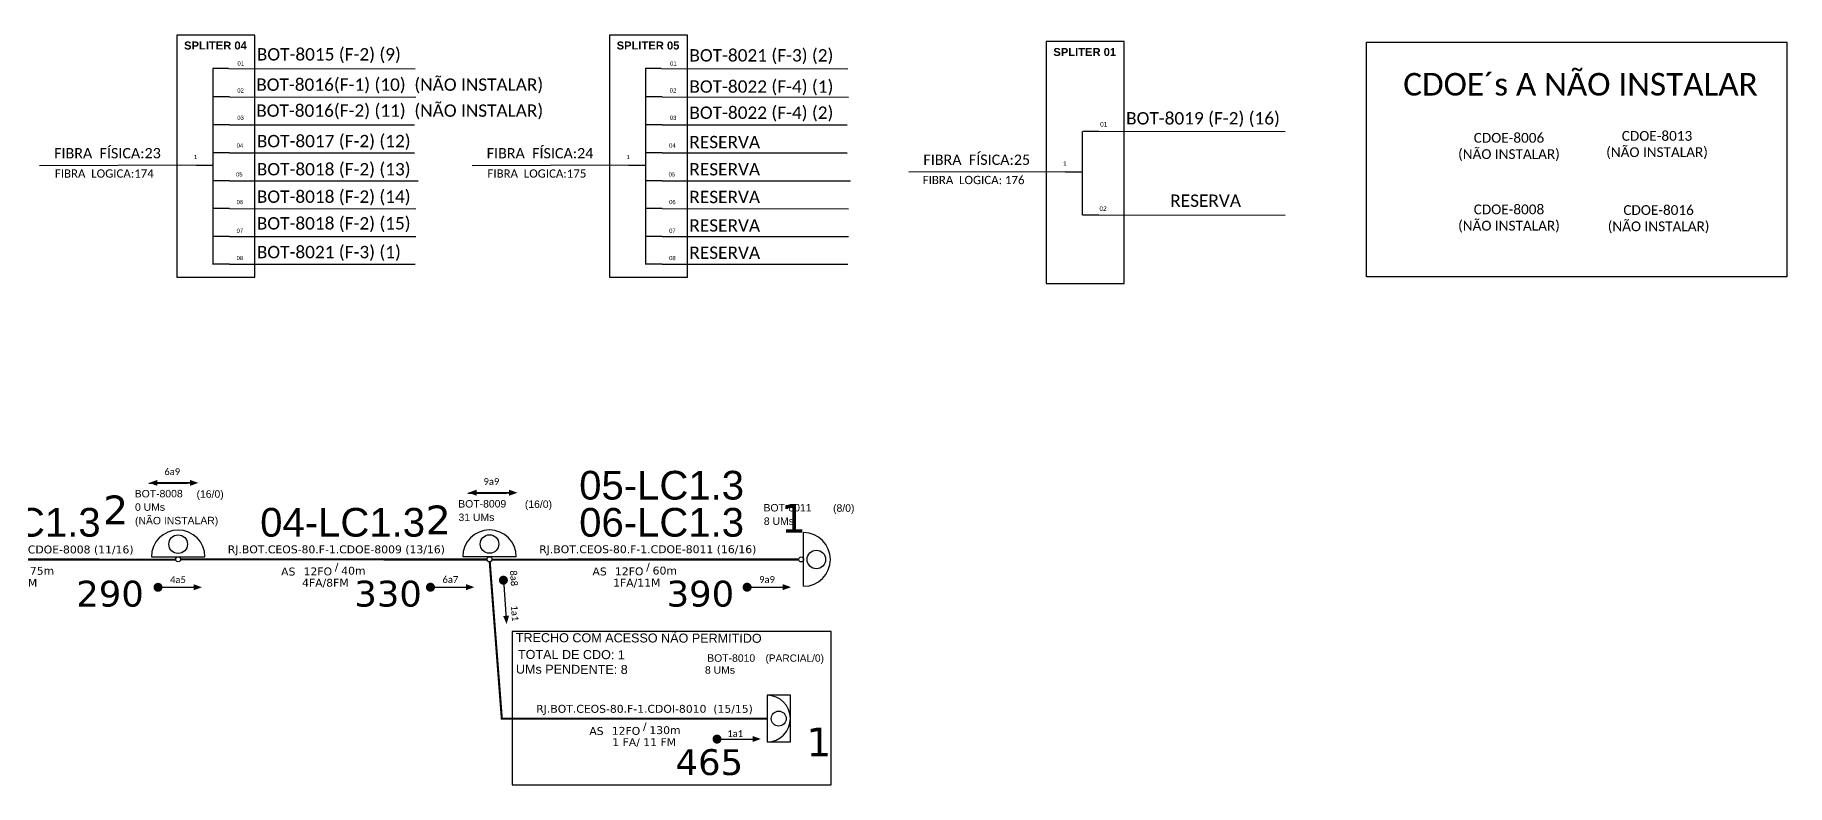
# Model space of a CAD drawing. Extents: x 57889 to 59083, y 58759 to 60460.
# Drawn here: x 58350.1 to 58777.6, y 59100.4 to 59283.3 of the extents above; entities that cross this region are included whole.
import ezdxf
from ezdxf.enums import TextEntityAlignment as Align

# ---------------------------------------------------------------- set-up
doc = ezdxf.new("R2010")
doc.units = 0
doc.layers.get('0').update_dxf_attribs({"linetype": 'CONTINUOUS'})
for name, color, linetype in [('20_0-LEGENDA_DOS_CDO_S', 1, 'CONTINUOUS'), ('20_1-CDO_INTERIOR', 1, 'CONTINUOUS'), ('20_2-CDO_POSTE', 1, 'CONTINUOUS'), ('40_1-ETIQUETAS', 1, 'CONTINUOUS'), ('CAP_A_INSTALAR', 1, 'FENCELINE1'), ('CD_A_INSTALAR', 1, 'CONTINUOUS'), ('LABEL_CABOS', 7, 'CONTINUOUS'), ('SETA', 7, 'CONTINUOUS'), ('TEXTO', 255, 'CONTINUOUS'), ('UMS', 2, 'FENCELINE1'), ('UNIFILAR', 7, 'CONTINUOUS')]:
    doc.layers.add(name, color=color, linetype=linetype)
doc.styles.add('ARIAL', font='arial.ttf')
doc.styles.add('SIREDIT', font='verdana.ttf')
doc.linetypes.add('FENCELINE1', pattern='A,0.25,-0.1,[133,ltypeshp.shx,S=0.1,R=0,X=-0.1,Y=0],-0.1,1', length=1.45)

# ---------------------------------------------------------------- blocks, each defined once
blk = doc.blocks.new('CDOE_POSTE_')
at = {"color": 1}
blk.add_line((12.92, -5.49), (-2.38, -5.49), dxfattribs=at)
for centre, radius in [((5.27, -1.86), 2.64), ((5.27, -6.2), 0.708)]:
    blk.add_circle(centre, radius, dxfattribs=at)
blk.add_arc((5.27, -5.49), 7.65, 0, 180, dxfattribs=at)
blk = doc.blocks.new('ETIQUETA_RS5F')
at = {"layer": '40_1-ETIQUETAS', "color": 0, "style": 'SIREDIT'}
blk.add_text('/', height=1.5, dxfattribs=at).set_placement((1.58, -1.95), align=Align.RIGHT)
for tag, p in [('ETIQUETA_R_PRIMARIA', (1.21, 4.1)), ('ETIQUETA_R_SECUNDARIA', (1.21, 2.1)), ('F_ATIVAS/F_MORTAS', (1.14, -4.24))]:
    blk.add_attdef(tag, text='', height=1.5, dxfattribs=at).set_placement(p, align=Align.MIDDLE_CENTER)
for tag, p in [('TIPO_CABO', (-6.58, -2.12)), ('CAP_CABO', (0.4, -2.09))]:
    blk.add_attdef(tag, text='', height=1.5, dxfattribs=at).set_placement(p, align=Align.MIDDLE_RIGHT)
blk.add_attdef('METROS', text='', height=1.5, dxfattribs=at).set_placement((2.14, -1.95), align=Align.MIDDLE_LEFT)
for tag, p in [('FUSÃO_1', (0.85, -8.39)), ('FUSÃO_2', (0.85, -10.6)), ('FUSÃO_3', (0.85, -12.93)), ('FUSÃO_4', (0.85, -15.14)), ('FUSÃO_5', (0.85, -17.16))]:
    blk.add_attdef(tag, text='', height=1.5, dxfattribs=at).set_placement(p, align=Align.CENTER)
blk = doc.blocks.new('CDOI_INT')
at = {"layer": '20_1-CDO_INTERIOR', "color": 0}
blk.add_lwpolyline([(4.25, -4.25), (4.25, 4.25), (0, 4.25), (0, -4.25)], close=True, dxfattribs=at)
blk.add_circle((2.12, 0), 1.36, dxfattribs=at)
blk.add_arc((0, 0), 4.25, 270, 90, dxfattribs=at)
at = {"layer": '20_0-LEGENDA_DOS_CDO_S', "color": 0, "style": 'ARIAL'}
for tag, p in [('CDO_N', (-0.08, 10.38)), ('SPLITER_1', (21.18, 10.38)), ('SPLITER_2', (21.19, 8.68)), ('SAP', (-0.08, 6.23)), ('SURVEY', (-0.08, 8.2)), ('1:XX', (5.94, -2.22)), ('UMS', (5.94, -4.24))]:
    blk.add_attdef(tag, p, '', height=1.36, dxfattribs=at)
blk.add_attdef('FIBRAS_UTILIZADAS', text='', height=1.36, dxfattribs=at).set_placement((15.34, 10.38), align=Align.CENTER)
blk = doc.blocks.new('CDOI_NI')
at = {"layer": 'CAP_A_INSTALAR', "color": 252, "linetype": 'CONTINUOUS'}
blk.add_lwpolyline([(34185.32, 58977.88), (34198.4, 58977.88)], dxfattribs=at)
for centre, radius in [((34191.86, 58980.99), 2.26), ((34191.86, 58977.28), 0.606)]:
    blk.add_circle(centre, radius, dxfattribs=at)
blk.add_arc((34191.86, 58977.88), 6.54, 360, 180, dxfattribs=at)
blk = doc.blocks.new('CDOE-TEXTO_PADRÃO')
at = {"layer": '20_0-LEGENDA_DOS_CDO_S', "color": 0, "style": 'ARIAL'}
for tag, p in [('CDO_N', (0.49, 7.39)), ('CORDOALHA', (0.5, 4.33)), ('SAP', (0.51, 1.67)), ('SPLITER_1', (0.59, -0.91)), ('SPLITER_2', (0.6, -3.55)), ('(XX-XX_F)S', (0.54, -8.29)), ('(XX-XX_L)S', (0.55, -10.83)), ('UMS', (0.55, -13.15))]:
    blk.add_attdef(tag, p, '', height=1.7, rotation=0.118, dxfattribs=at)
blk.add_attdef('FIBRAS_UTILIZADAS', text='', height=1.7, rotation=0.118, dxfattribs=at).set_placement((19.77, 7.43), align=Align.CENTER)

msp = doc.modelspace()

# ---------------------------------------------------------------- linework, layer by layer
at = {"color": 7, "linetype": 'CONTINUOUS'}
for p, q in [((58605.64, 59259.81), (58605.64, 59239.41)), ((58609.71, 59259.82), (58605.84, 59259.82)), ((58601.63, 59249.97), (58605.63, 59249.97)), ((58609.71, 59239.42), (58605.84, 59239.42))]:
    msp.add_line(p, q, dxfattribs=at)
at = {"color": 10, "linetype": 'CONTINUOUS'}
for p, q in [((58609.71, 59259.84), (58655.22, 59259.82)), ((58609.71, 59239.43), (58655.22, 59239.42))]:
    msp.add_line(p, q, dxfattribs=at)
at = {"color": 1, "linetype": 'CONTINUOUS'}
msp.add_line((58601.63, 59249.97), (58563.36, 59249.85), dxfattribs=at)
at = {"color": 7}
for points in [[(58384.76, 59224.3), (58403.76, 59224.3), (58403.76, 59283.32), (58384.76, 59283.32)], [(58490.31, 59224.3), (58509.32, 59224.3), (58509.32, 59283.32), (58490.31, 59283.32)], [(58596.88, 59222.71), (58615.88, 59222.71), (58615.88, 59281.73), (58596.88, 59281.73)]]:
    msp.add_lwpolyline(points, close=True, dxfattribs=at)
at = {"const_width": 1.1}
for points in [[(58379.61, 59148.6, 1), (58380.71, 59148.6, 1)], [(58446.09, 59148.63, 1), (58447.19, 59148.63, 1)], [(58464.39, 59150.88, 1), (58464.48, 59149.79, 1)], [(58523.36, 59148.63, 1), (58524.46, 59148.63, 1)], [(58516.01, 59111.58, 1), (58517.11, 59111.58, 1)]]:
    msp.add_lwpolyline(points, format="xyb", close=True, dxfattribs=at)
at = {"color": 3}
msp.add_lwpolyline([(58466.61, 59100.39), (58544.42, 59100.39), (58544.42, 59137.79), (58466.61, 59137.79)], close=True, dxfattribs=at)
at = {"layer": 'CAP_A_INSTALAR', "linetype": 'FENCELINE1', "ltscale": 5, "const_width": 0.513}
for points in [[(58309.69, 59155.39), (58384.46, 59155.37)], [(58385.67, 59155.42), (58460.45, 59155.39)], [(58461.65, 59155.37), (58536.43, 59155.39)]]:
    msp.add_lwpolyline(points, dxfattribs=at)
at = {"layer": 'CD_A_INSTALAR', "color": 8, "linetype": 'FENCELINE1', "ltscale": 5, "const_width": 0.513}
msp.add_lwpolyline([(58528.8, 59116.58), (58464.05, 59116.58), (58461.1, 59154.84)], dxfattribs=at)
at = {"layer": 'SETA'}
for points in [[(58377.89, 59174), (58387.34, 59174)], [(58379.26, 59174.06), (58388.71, 59174.06)], [(58388.71, 59174.06), (58379.26, 59174.06)], [(58455.77, 59171.6), (58465.23, 59171.6)], [(58457.14, 59171.66), (58466.6, 59171.66)], [(58466.6, 59171.66), (58457.14, 59171.66)], [(58380.16, 59148.6), (58389.62, 59148.6)], [(58446.64, 59148.63), (58456.09, 59148.63)], [(58464.43, 59150.33), (58465.13, 59140.9)], [(58523.91, 59148.63), (58533.37, 59148.63)], [(58516.56, 59111.58), (58526, 59111.58)]]:
    msp.add_lwpolyline(points, dxfattribs=at)
for points in [[(58380.02, 59174.81), (58378, 59174.07), (58380.02, 59173.34)], [(58387.95, 59174.81), (58389.97, 59174.07), (58387.95, 59173.34)], [(58457.9, 59172.41), (58455.89, 59171.67), (58457.9, 59170.94)], [(58465.84, 59172.41), (58467.85, 59171.67), (58465.84, 59170.94)], [(58388.86, 59149.35), (58390.87, 59148.61), (58388.86, 59147.88)], [(58455.33, 59149.37), (58457.35, 59148.64), (58455.33, 59147.91)], [(58532.61, 59149.37), (58534.62, 59148.64), (58532.61, 59147.91)], [(58465.82, 59141.71), (58465.24, 59139.65), (58464.36, 59141.61)], [(58525.24, 59112.33), (58527.25, 59111.6), (58525.24, 59110.86)]]:
    msp.add_solid(points, dxfattribs=at)
at = {"layer": 'TEXTO', "color": 1}
msp.add_lwpolyline([(58675.03, 59281.55), (58777.65, 59281.55), (58777.65, 59224.34), (58675.03, 59224.34)], close=True, dxfattribs=at)
at = {"layer": 'UNIFILAR', "color": 7, "linetype": 'CONTINUOUS'}
for p, q in [((58393.52, 59275.13), (58393.52, 59227.36)), ((58397.39, 59275.13), (58393.52, 59275.13)), ((58499.07, 59275.13), (58499.07, 59227.36)), ((58502.94, 59275.13), (58499.07, 59275.13)), ((58397.59, 59268.22), (58393.72, 59268.22)), ((58503.14, 59268.22), (58499.27, 59268.22)), ((58397.59, 59261.41), (58393.72, 59261.41)), ((58503.14, 59261.41), (58499.27, 59261.41)), ((58389.51, 59251.56), (58393.51, 59251.56)), ((58397.59, 59254.57), (58393.72, 59254.57)), ((58495.06, 59251.56), (58499.06, 59251.56)), ((58503.14, 59254.57), (58499.27, 59254.57)), ((58397.59, 59247.79), (58393.72, 59247.79)), ((58503.14, 59247.79), (58499.27, 59247.79)), ((58397.59, 59241.01), (58393.72, 59241.01)), ((58503.14, 59241.01), (58499.27, 59241.01)), ((58397.59, 59234.2), (58393.72, 59234.2)), ((58503.14, 59234.2), (58499.27, 59234.2)), ((58397.59, 59227.4), (58393.72, 59227.4)), ((58503.14, 59227.4), (58499.27, 59227.4))]:
    msp.add_line(p, q, dxfattribs=at)
at = {"layer": 'UNIFILAR', "color": 10, "linetype": 'CONTINUOUS'}
for p, q in [((58397.39, 59275.13), (58442.9, 59275.12)), ((58502.94, 59275.13), (58548.45, 59275.12)), ((58397.59, 59268.22), (58443.1, 59268.21)), ((58503.14, 59268.22), (58548.65, 59268.21)), ((58397.59, 59261.42), (58442.76, 59261.42)), ((58503.14, 59261.42), (58548.31, 59261.42)), ((58397.59, 59254.58), (58442.76, 59254.57)), ((58503.14, 59254.58), (58548.31, 59254.57)), ((58397.59, 59247.79), (58443.61, 59247.78)), ((58503.14, 59247.79), (58549.16, 59247.78)), ((58397.58, 59240.98), (58443.1, 59240.97)), ((58503.14, 59240.98), (58548.65, 59240.97)), ((58397.59, 59234.21), (58443.1, 59234.21)), ((58503.14, 59234.21), (58548.65, 59234.21)), ((58397.59, 59227.43), (58442.9, 59227.42)), ((58503.14, 59227.43), (58548.45, 59227.42))]:
    msp.add_line(p, q, dxfattribs=at)
at = {"layer": 'UNIFILAR', "color": 1, "linetype": 'CONTINUOUS'}
for p, q in [((58389.51, 59251.56), (58351.24, 59251.44)), ((58495.06, 59251.56), (58456.8, 59251.44))]:
    msp.add_line(p, q, dxfattribs=at)

# ---------------------------------------------------------------- block references
at = {"layer": '20_2-CDO_POSTE', "color": 252}
ref = msp.add_blockref('CDOE-TEXTO_PADRÃO', (58382.27, 59158.36), dxfattribs=dict(at, xscale=1.069200003147125, yscale=1.069200003147125, zscale=1.069200003147125))
ref.add_attrib('CDO_N', 'BOT-8008', (58374.47, 59170.53), dxfattribs={"layer": '20_0-LEGENDA_DOS_CDO_S', "color": 0, "height": 1.817, "rotation": 0.118, "style": 'ARIAL'})
ref.add_attrib('CORDOALHA', '0 UMs', (58374.54, 59167.26), dxfattribs={"layer": '20_1-CDO_INTERIOR', "color": 0, "height": 1.817, "rotation": 0.118, "style": 'ARIAL'})
ref.add_attrib('SAP', '(NÃO INSTALAR)', (58374.54, 59163.95), dxfattribs={"layer": '20_0-LEGENDA_DOS_CDO_S', "color": 0, "height": 1.8175, "rotation": 0.118, "style": 'ARIAL'})
ref.add_attrib('FIBRAS_UTILIZADAS', '       (16/0)', dxfattribs={"layer": '20_0-LEGENDA_DOS_CDO_S', "color": 0, "height": 1.8175, "rotation": 0.118, "style": 'ARIAL'}).set_placement((58390.41, 59170.45), align=Align.CENTER)
at = {"layer": '20_2-CDO_POSTE'}
ref = msp.add_blockref('CDOE-TEXTO_PADRÃO', (58461.22, 59155.88), dxfattribs=dict(at, xscale=1.069200003147125, yscale=1.069200003147125, zscale=1.069200003147125))
ref.add_attrib('CDO_N', 'BOT-8009', (58453.42, 59168.05), dxfattribs={"layer": '20_0-LEGENDA_DOS_CDO_S', "color": 0, "height": 1.817, "rotation": 0.118, "style": 'ARIAL'})
ref.add_attrib('CORDOALHA', '31 UMs', (58453.48, 59164.77), dxfattribs={"layer": '20_1-CDO_INTERIOR', "color": 0, "height": 1.817, "rotation": 0.118, "style": 'ARIAL'})
ref.add_attrib('FIBRAS_UTILIZADAS', '       (16/0)', dxfattribs={"layer": '20_0-LEGENDA_DOS_CDO_S', "color": 0, "height": 1.8175, "rotation": 0.118, "style": 'ARIAL'}).set_placement((58470.52, 59167.97), align=Align.CENTER)
ref = msp.add_blockref('CDOE-TEXTO_PADRÃO', (58535.72, 59154.93), dxfattribs=dict(at, xscale=1.069200003147125, yscale=1.069200003147125, zscale=1.069200003147125))
ref.add_attrib('CDO_N', 'BOT-8011', (58527.92, 59167.1), dxfattribs={"layer": '20_0-LEGENDA_DOS_CDO_S', "color": 0, "height": 1.817, "rotation": 0.118, "style": 'ARIAL'})
ref.add_attrib('CORDOALHA', '8 UMs', (58527.99, 59163.82), dxfattribs={"layer": '20_1-CDO_INTERIOR', "color": 0, "height": 1.817, "rotation": 0.118, "style": 'ARIAL'})
ref.add_attrib('FIBRAS_UTILIZADAS', '       (8/0)', dxfattribs={"layer": '20_0-LEGENDA_DOS_CDO_S', "color": 0, "height": 1.8175, "rotation": 0.118, "style": 'ARIAL'}).set_placement((58545.02, 59167.02), align=Align.CENTER)
at = {"layer": '40_1-ETIQUETAS'}
ref = msp.add_blockref('ETIQUETA_RS5F', (58346.17, 59155.14), dxfattribs=dict(at, xscale=1.283039983498748, yscale=1.283039983498748, zscale=1.283039983498748))
ref.add_attrib('ETIQUETA_R_SECUNDARIA', 'RJ.BOT.CEOS-80.F-1.CDOE-8008 (11/16)', dxfattribs={"color": 0, "height": 1.9246, "style": 'SIREDIT'}).set_placement((58347.69, 59157.83), align=Align.MIDDLE_CENTER)
ref.add_attrib('TIPO_CABO', 'AS', dxfattribs={"color": 0, "height": 1.925, "style": 'SIREDIT'}).set_placement((58337.68, 59152.42), align=Align.MIDDLE_RIGHT)
ref.add_attrib('CAP_CABO', '12FO', dxfattribs={"color": 0, "height": 1.925, "style": 'SIREDIT'}).set_placement((58346.64, 59152.45), align=Align.MIDDLE_RIGHT)
ref.add_attrib('METROS', '75m', dxfattribs={"color": 0, "height": 1.925, "style": 'SIREDIT'}).set_placement((58348.88, 59152.63), align=Align.MIDDLE_LEFT)
ref.add_attrib('F_ATIVAS/F_MORTAS', '6FA/6FM', dxfattribs={"color": 0, "height": 1.925, "style": 'SIREDIT'}).set_placement((58345, 59149.69), align=Align.MIDDLE_CENTER)
ref = msp.add_blockref('ETIQUETA_RS5F', (58422.15, 59155.16), dxfattribs=dict(at, xscale=1.283039983498748, yscale=1.283039983498748, zscale=1.283039983498748))
ref.add_attrib('ETIQUETA_R_SECUNDARIA', 'RJ.BOT.CEOS-80.F-1.CDOE-8009 (13/16)', dxfattribs={"color": 0, "height": 1.9246, "style": 'SIREDIT'}).set_placement((58423.67, 59157.86), align=Align.MIDDLE_CENTER)
ref.add_attrib('TIPO_CABO', 'AS', dxfattribs={"color": 0, "height": 1.925, "style": 'SIREDIT'}).set_placement((58413.67, 59152.45), align=Align.MIDDLE_RIGHT)
ref.add_attrib('CAP_CABO', '12FO', dxfattribs={"color": 0, "height": 1.925, "style": 'SIREDIT'}).set_placement((58422.63, 59152.48), align=Align.MIDDLE_RIGHT)
ref.add_attrib('METROS', '40m', dxfattribs={"color": 0, "height": 1.925, "style": 'SIREDIT'}).set_placement((58424.86, 59152.65), align=Align.MIDDLE_LEFT)
ref.add_attrib('F_ATIVAS/F_MORTAS', '4FA/8FM', dxfattribs={"color": 0, "height": 1.925, "style": 'SIREDIT'}).set_placement((58420.99, 59149.72), align=Align.MIDDLE_CENTER)
ref = msp.add_blockref('ETIQUETA_RS5F', (58498.14, 59155.19), dxfattribs=dict(at, xscale=1.283039983498748, yscale=1.283039983498748, zscale=1.283039983498748))
ref.add_attrib('ETIQUETA_R_SECUNDARIA', 'RJ.BOT.CEOS-80.F-1.CDOE-8011 (16/16)', dxfattribs={"color": 0, "height": 1.9246, "style": 'SIREDIT'}).set_placement((58499.66, 59157.89), align=Align.MIDDLE_CENTER)
ref.add_attrib('TIPO_CABO', 'AS', dxfattribs={"color": 0, "height": 1.925, "style": 'SIREDIT'}).set_placement((58489.65, 59152.47), align=Align.MIDDLE_RIGHT)
ref.add_attrib('CAP_CABO', '12FO', dxfattribs={"color": 0, "height": 1.925, "style": 'SIREDIT'}).set_placement((58498.61, 59152.5), align=Align.MIDDLE_RIGHT)
ref.add_attrib('METROS', '60m', dxfattribs={"color": 0, "height": 1.925, "style": 'SIREDIT'}).set_placement((58500.85, 59152.68), align=Align.MIDDLE_LEFT)
ref.add_attrib('F_ATIVAS/F_MORTAS', '1FA/11M', dxfattribs={"color": 0, "height": 1.925, "style": 'SIREDIT'}).set_placement((58496.98, 59149.74), align=Align.MIDDLE_CENTER)
at = {"layer": 'CAP_A_INSTALAR', "linetype": 'FENCELINE1'}
msp.add_blockref('CDOI_NI', (24193.21, 178.14), dxfattribs=at)
at = {"layer": 'CD_A_INSTALAR', "color": 8, "linetype": 'FENCELINE1', "ltscale": 5}
ref = msp.add_blockref('CDOI_INT', (58528.8, 59116.58), dxfattribs=dict(at, xscale=1.33473017723919, yscale=1.33473017723919, zscale=1.33473017723919))
ref.add_attrib('CDO_N', 'BOT-8010    ', dxfattribs={"layer": '20_0-LEGENDA_DOS_CDO_S', "color": 0, "height": 1.8156, "style": 'ARIAL'}).set_placement((58528.69, 59130.44), align=Align.RIGHT)
ref.add_attrib('FIBRAS_UTILIZADAS', '        (PARCIAL/0)', dxfattribs={"layer": '20_0-LEGENDA_DOS_CDO_S', "color": 0, "height": 1.7905, "style": 'ARIAL', "width": 0.986168}).set_placement((58542.65, 59130.44), align=Align.RIGHT)
ref.add_attrib('SURVEY', '               8 UMs           ', dxfattribs={"layer": '20_0-LEGENDA_DOS_CDO_S', "color": 0, "height": 1.8156, "style": 'ARIAL'}).set_placement((58528.7, 59127.53), align=Align.RIGHT)
at = {"layer": 'CD_A_INSTALAR', "color": 252, "linetype": 'FENCELINE1', "ltscale": 5}
ref = msp.add_blockref('ETIQUETA_RS5F', (58497.35, 59116.26), dxfattribs=dict(at, xscale=1.280902120837365, yscale=1.280902120837365, zscale=1.280902120837365))
ref.add_attrib('ETIQUETA_R_SECUNDARIA', 'RJ.BOT.CEOS-80.F-1.CDOI-8010  (15/15)', dxfattribs={"layer": '40_1-ETIQUETAS', "color": 0, "height": 1.9214, "style": 'SIREDIT'}).set_placement((58498.87, 59118.96), align=Align.MIDDLE_CENTER)
ref.add_attrib('TIPO_CABO', 'AS', dxfattribs={"layer": '40_1-ETIQUETAS', "color": 0, "height": 1.921, "style": 'SIREDIT'}).set_placement((58488.88, 59113.55), align=Align.MIDDLE_RIGHT)
ref.add_attrib('CAP_CABO', '12FO', dxfattribs={"layer": '40_1-ETIQUETAS', "color": 0, "height": 1.921, "style": 'SIREDIT'}).set_placement((58497.82, 59113.58), align=Align.MIDDLE_RIGHT)
ref.add_attrib('METROS', '130m', dxfattribs={"layer": '40_1-ETIQUETAS', "color": 0, "height": 1.921, "style": 'SIREDIT'}).set_placement((58500.06, 59113.76), align=Align.MIDDLE_LEFT)
ref.add_attrib('F_ATIVAS/F_MORTAS', '1 FA/ 11 FM', dxfattribs={"layer": '40_1-ETIQUETAS', "color": 0, "height": 1.9214, "style": 'SIREDIT'}).set_placement((58498.78, 59110.82), align=Align.MIDDLE_CENTER)
at = {"layer": 'LABEL_CABOS', "xscale": 0.8553599894046784, "yscale": 0.8553599894046784, "zscale": 0.85536}
msp.add_blockref('CDOE_POSTE_', (58456.54, 59160.75), dxfattribs=at)
at = {"layer": 'LABEL_CABOS', "xscale": 0.8553599894046784, "yscale": 0.8553599894046784, "zscale": 0.85536, "rotation": 270}
msp.add_blockref('CDOE_POSTE_', (58542.39, 59159.9), dxfattribs=at)

# ---------------------------------------------------------------- texts
at = {"color": 3, "style": 'ARIAL'}
for s, p in [('TRECHO COM ACESSO NÃO PERMITIDO', (58467.46, 59135.24)), ('TOTAL DE CDO: 1', (58467.99, 59131.14)), ('UMs PENDENTE: 8', (58467.49, 59127.54))]:
    msp.add_text(s, height=2.1963, rotation=359.8314, dxfattribs=at).set_placement(p)
at = {"attachment_point": 5}
for s, insert, char_height, width in [('{\\fArial|b1|i0|c0|p34;\\C10;SPLITER 01}', (58606.29, 59279.17), 1.9528, 18.2841), ('\\C7;\\fArial|b0|i0;\\H0.578704x;01 ', (58610.93, 59261.55), 1.9528, 3.8016), ('{\\fCalibri|b0|i0|c0|p34;\\C7;FIBRA  FÍSICA:25}', (58579.94, 59252.89), 2.5145, 38.016), ('\\C7;\\fArial|b0|i0|;\\H1.0273588255048;1', (58601.44, 59251.98), 1.9528, 1.9343), ('{\\fCalibri|b0|i0|c0|p34;\\C7;FIBRA  LOGICA: 176}', (58579.18, 59247.95), 2.0117, 38.016), ('\\C7;\\fArial|b0|i0;\\H0.578704x;02 ', (58610.77, 59240.98), 1.9528, 4.134), ('{\\fCalibri|b0|i0|c0|p34;\\C7;1a1}', (58521, 59112.92), 1.6473, 27.8482)]:
    msp.add_mtext(s, dxfattribs=dict(at, insert=insert, char_height=char_height, width=width))
at = {"layer": 'TEXTO'}
for s, insert, char_height, width, attachment_point in [('{\\fArial|b1|i0|c0|p34;\\C10;SPLITER 04}', (58394.17, 59280.76), 1.9528, 19.008, 5), ('{\\fArial|b1|i0|c0|p34;\\C10;SPLITER 05}', (58499.73, 59280.76), 1.9528, 19.008, 5), ('\\C7;\\fArial|b0|i0|;\\H1.0273588255048;01 ', (58400.35, 59276.39), 1.9528, 3.9163, 5), ('{\\fCalibri|b0|i0|c0|p34;\\C7;BOT-8015 (F-2) (9)}', (58404.27, 59280.13), 3.0175, 74.1359, 1), ('\\C7;\\fArial|b0|i0|;\\H1.0273588255048;01 ', (58505.91, 59276.39), 1.9528, 3.9163, 5), ('{\\fCalibri|b0|i0|c0|p34;\\C7;BOT-8021 (F-3) (2)}', (58509.82, 59279.88), 3.0175, 74.1359, 1), ('{\\fCalibri|b0|i0|c0|p34;\\C7;BOT-8016(F-1) (10)  (NÃO INSTALAR)      }', (58404.13, 59272.74), 3.0175, 74.1359, 1), ('{\\fCalibri|b0|i0|c0|p34;\\C7;BOT-8022 (F-4) (1)}', (58509.82, 59272.27), 3.0175, 74.1359, 1), ('{\\fCalibri|b0|i0|c0|p34;\\C2;CDOE´s A NÃO INSTALAR}', (58727.26, 59271.29, -1.1), 5.5, 280.1264, 5), ('\\C7;\\fArial|b0|i0|;\\H1.0273588255048;02 ', (58400.3, 59269.79), 1.9528, 4.134, 5), ('\\C7;\\fArial|b0|i0|;\\H1.0273588255048;02 ', (58505.85, 59269.79), 1.9528, 4.134, 5), ('{\\fCalibri|b0|i0|c0|p34;\\C7;BOT-8016(F-2) (11)  (NÃO INSTALAR)      }', (58404.13, 59266.4), 3.0175, 74.1359, 1), ('{\\fCalibri|b0|i0|c0|p34;\\C7;BOT-8022 (F-4) (2)}', (58509.82, 59265.89), 3.0175, 74.1359, 1), ('{\\fCalibri|b0|i0|c0|p34;\\C7;BOT-8019 (F-2) (16)}', (58616.39, 59264.52), 3.0175, 74.1359, 1), ('\\C7;\\fArial|b0|i0|;\\H1.0273588255048;03 ', (58400.3, 59263.14), 1.9528, 3.8016, 5), ('\\C7;\\fArial|b0|i0|;\\H1.0273588255048;03 ', (58505.85, 59263.14), 1.9528, 3.8016, 5), ('{\\fCalibri|b0|i0|c0|p34;\\C7;CDOE-8013\\P(NÃO INSTALAR)}', (58745.94, 59256.48), 2.3819, 15031.0304, 5), ('{\\fCalibri|b0|i0|c0|p34;\\C7;FIBRA  FÍSICA:23}', (58367.82, 59254.48), 2.5145, 38.016, 5), ('\\C7;\\fArial|b0|i0|;\\H1.0273588255048;04 ', (58400.13, 59256.38), 1.9528, 4.134, 5), ('{\\fCalibri|b0|i0|c0|p34;\\C7;BOT-8017 (F-2) (12)}', (58404.27, 59258.96), 3.0175, 74.1359, 1), ('{\\fCalibri|b0|i0|c0|p34;\\C7;FIBRA  FÍSICA:24}', (58473.37, 59254.48), 2.5145, 38.016, 5), ('\\C7;\\fArial|b0|i0|;\\H1.0273588255048;04 ', (58505.68, 59256.38), 1.9528, 4.134, 5), ('{\\fCalibri|b0|i0|c0|p34;\\C7;RESERVA}', (58509.82, 59258.73), 3.0175, 74.1359, 1), ('{\\fCalibri|b0|i0|c0|p34;\\C7;CDOE-8006\\P(NÃO INSTALAR)}', (58709.81, 59256.01), 2.3819, 15031.0304, 5), ('\\C7;\\fArial|b0|i0|;\\H1.0273588255048;1', (58389.32, 59253.57), 1.9528, 1.9343, 5), ('{\\fCalibri|b0|i0|c0|p34;\\C7;BOT-8018 (F-2) (13)}', (58404.27, 59252.1), 3.0175, 74.1359, 1), ('\\C7;\\fArial|b0|i0|;\\H1.0273588255048;1', (58494.88, 59253.57), 1.9528, 1.9343, 5), ('{\\fCalibri|b0|i0|c0|p34;\\C7;RESERVA}', (58509.82, 59252.09), 3.0175, 74.1359, 1), ('{\\fCalibri|b0|i0|c0|p34;\\C7;FIBRA  LOGICA:174}', (58367.06, 59249.53), 2.0117, 38.016, 5), ('\\C7;\\fArial|b0|i0|;\\H1.0273588255048;05 ', (58399.99, 59249.33), 1.9528, 5.0844, 5), ('{\\fCalibri|b0|i0|c0|p34;\\C7;FIBRA  LOGICA:175}', (58472.61, 59249.53), 2.0117, 38.016, 5), ('\\C7;\\fArial|b0|i0|;\\H1.0273588255048;05 ', (58505.54, 59249.33), 1.9528, 5.0844, 5), ('\\C7;\\fArial|b0|i0|;\\H1.0273588255048;06 ', (58400.13, 59242.57), 1.9528, 4.134, 5), ('{\\fCalibri|b0|i0|c0|p34;\\C7;BOT-8018 (F-2) (14)}', (58404.27, 59245.41), 3.0175, 74.1359, 1), ('\\C7;\\fArial|b0|i0|;\\H1.0273588255048;06 ', (58505.68, 59242.57), 1.9528, 4.134, 5), ('{\\fCalibri|b0|i0|c0|p34;\\C7;RESERVA}', (58509.82, 59245.33), 3.0175, 74.1359, 1), ('{\\fCalibri|b0|i0|c0|p34;\\C7;RESERVA}', (58627.16, 59244.43), 3.0175, 74.1359, 1), ('{\\fCalibri|b0|i0|c0|p34;\\C7;BOT-8018 (F-2) (15)}', (58404.27, 59238.9), 3.0175, 74.1359, 1), ('{\\fCalibri|b0|i0|c0|p34;\\C7;RESERVA}', (58509.82, 59238.38), 3.0175, 74.1359, 1), ('{\\fCalibri|b0|i0|c0|p34;\\C7;CDOE-8008\\P(NÃO INSTALAR)}', (58709.81, 59238.55), 2.3819, 15031.0304, 5), ('{\\fCalibri|b0|i0|c0|p34;\\C7;CDOE-8016\\P(NÃO INSTALAR)}', (58746.32, 59238.39), 2.3819, 15031.0304, 5), ('\\C7;\\fArial|b0|i0|;\\H1.0273588255048;07 ', (58400.13, 59235.57), 1.9528, 4.134, 5), ('\\C7;\\fArial|b0|i0|;\\H1.0273588255048;07 ', (58505.68, 59235.57), 1.9528, 4.134, 5), ('{\\fCalibri|b0|i0|c0|p34;\\C7;BOT-8021 (F-3) (1)}', (58404.27, 59231.89), 3.0175, 74.1359, 1), ('{\\fCalibri|b0|i0|c0|p34;\\C7;RESERVA}', (58509.82, 59231.74), 3.0175, 74.1359, 1), ('\\C7;\\fArial|b0|i0|;\\H1.0273588255048;08 ', (58400.13, 59228.92), 1.9528, 4.134, 5), ('\\C7;\\fArial|b0|i0|;\\H1.0273588255048;08 ', (58505.68, 59228.92), 1.9528, 4.134, 5), ('{\\fCalibri|b0|i0|c0|p34;\\C7;6a9}', (58383.63, 59176.8), 1.65, 27.8947, 5), ('{\\fCalibri|b0|i0|c0|p34;\\C7;9a9}', (58461.51, 59174.4), 1.65, 27.8947, 5), ('{\\fCalibri|b0|i0|c0|p34;\\C7;4a5}', (58385.02, 59150.46), 1.65, 27.8947, 5), ('{\\fCalibri|b0|i0|c0|p34;\\C7;6a7}', (58451.5, 59150.49), 1.65, 27.8947, 5), ('{\\fCalibri|b0|i0|c0|p34;\\C7;9a9}', (58528.77, 59150.49), 1.65, 27.8947, 5)]:
    msp.add_mtext(s, dxfattribs=dict(at, insert=insert, char_height=char_height, width=width, attachment_point=attachment_point))
at = {"layer": 'TEXTO', "color": 3, "char_height": 7, "width": 41.71, "attachment_point": 5}
for s, insert in [('{\\fArial|b0|i0|c0|p34;05-LC1.3}', (58503.04, 59173.46)), ('{\\fArial|b0|i0|c0|p34;03-LC1.3}', (58346.04, 59164.41)), ('{\\fArial|b0|i0|c0|p34;04-LC1.3}', (58425.2, 59164.41)), ('{\\fArial|b0|i0|c0|p34;06-LC1.3}', (58503.04, 59164.41))]:
    msp.add_mtext(s, dxfattribs=dict(at, insert=insert))
at = {"layer": 'TEXTO', "char_height": 1.65, "width": 27.8947, "attachment_point": 5, "rotation": 274.2225}
for s, insert in [('{\\fCalibri|b0|i0|c0|p34;\\C7;8a8}', (58466.97, 59150.82)), ('{\\fCalibri|b0|i0|c0|p34;\\C7;1a1}', (58467.22, 59142.27))]:
    msp.add_mtext(s, dxfattribs=dict(at, insert=insert))
at = {"layer": 'UMS', "style": 'SIREDIT'}
for s, p in [('2', (58366.76, 59163.99)), ('2', (58445.49, 59161.55)), ('1', (58532.18, 59161.94)), ('1', (58538.35, 59107.39))]:
    msp.add_text(s, height=7, dxfattribs=at).set_placement(p)
at = {"layer": 'UMS', "color": 6, "style": 'SIREDIT'}
for s, p in [('290', (58360.21, 59143.91)), ('330', (58428.05, 59143.91)), ('390', (58504.26, 59143.91)), ('465', (58506.43, 59102.82))]:
    msp.add_text(s, height=6.3, dxfattribs=at).set_placement(p)

doc.saveas('drawing.dxf')
